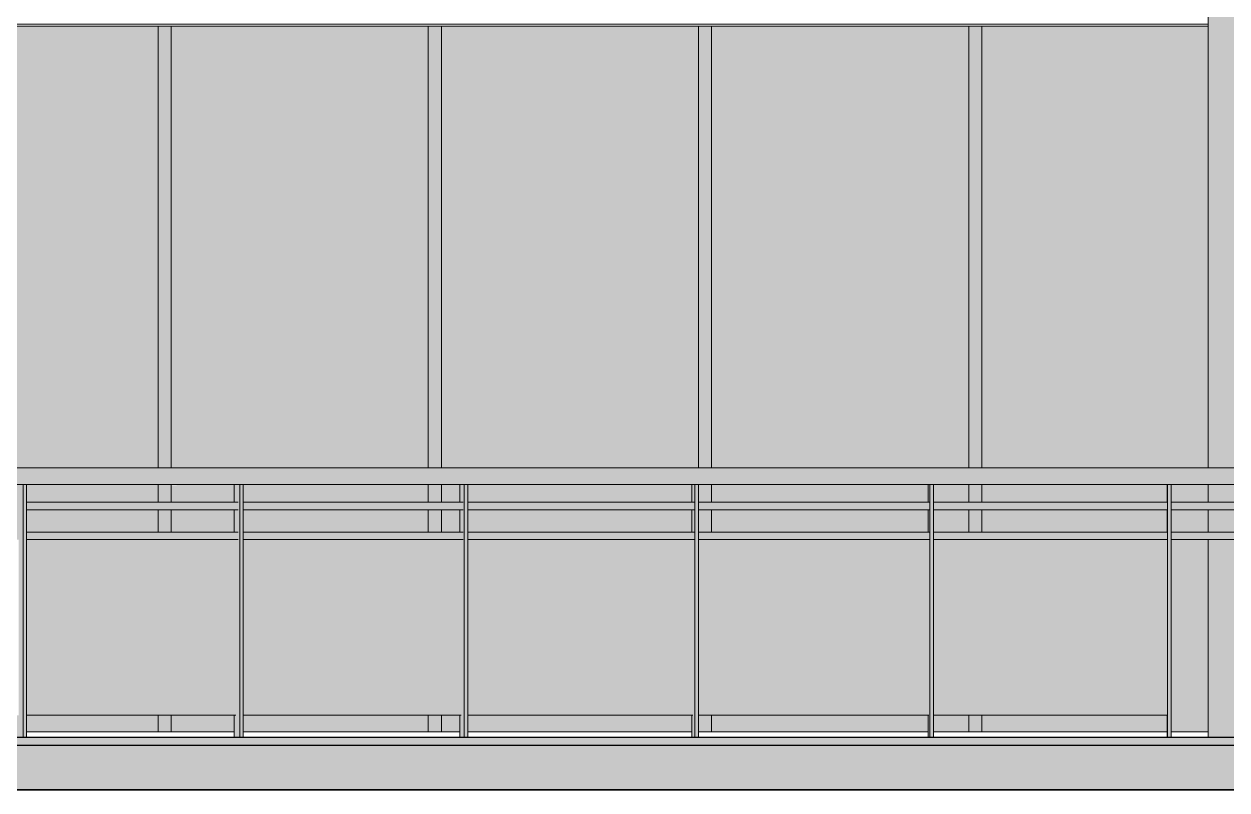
# Model space of a CAD drawing. Header units: inches. Extents: x -55396 to -733, y -290 to 853.
# Drawn here: x -12300.1 to -12139, y -6 to 96.5 of the extents above; entities that cross this region are included whole.
import ezdxf

# ---------------------------------------------------------------- set-up
doc = ezdxf.new("R2010")
doc.units = ezdxf.units.IN
doc.header["$MEASUREMENT"] = 0
for name, color, linetype, lineweight in [('A-FLOR', 192, 'Continuous', 9), ('A-FLOR-HRAL', 11, 'Continuous', 9), ('A-GLAZ-CURT', 52, 'Continuous', 9), ('A-GLAZ-CWMG', 51, 'Continuous', 9), ('C-BLDG-PADS', 91, 'Continuous', 9), ('C-TOPO', 7, 'Continuous', 9), ('S-BEAM', 12, 'Continuous', 9)]:
    doc.layers.add(name, color=color, linetype=linetype, lineweight=lineweight)

# ---------------------------------------------------------------- blocks, each defined once
blk = doc.blocks.new('Girt_C - 10_D-1180340-Section 6')
at = {"layer": 'S-BEAM'}
blk.add_line((-24528.39, 96.52), (-24248.89, 96.52), dxfattribs=at)
blk = doc.blocks.new('Railing - 2_ x 1_2_-V407-Section 6')
at = {"layer": 'A-FLOR-HRAL'}
for points in [[(-24408.19, 1), (-24407.57, 1), (-24407.57, 34.87), (-24408.48, 34.87), (-24408.48, 32.5), (-24407.79, 32.48), (-24407.79, 31.5), (-24408.48, 31.5), (-24408.48, 28.5), (-24407.79, 28.5), (-24407.79, 27.5), (-24408.19, 27.5), (-24408.19, 4), (-24408.48, 4), (-24408.48, 1)], [(-24407.57, 1), (-24407.12, 1), (-24407.12, 34.87), (-24407.57, 34.87), (-24407.57, 17.83)]]:
    blk.add_hatch(color=256, dxfattribs=at).paths.add_polyline_path(points, flags=0)
for p, q in [((-24407.57, 34.87), (-24408.48, 34.87)), ((-24408.48, 34.87), (-24408.48, 32.5)), ((-24407.12, 34.87), (-24407.57, 34.87)), ((-24407.57, 1), (-24407.57, 34.87)), ((-24407.12, 1), (-24407.12, 34.87)), ((-24408.48, 31.5), (-24408.48, 28.5)), ((-24408.48, 4), (-24408.48, 1))]:
    blk.add_line(p, q, dxfattribs=at)
blk = doc.blocks.new('Railing - 2_ 8_-V408-Section 6')
at = {"layer": 'A-FLOR-HRAL'}
blk.add_hatch(color=256, dxfattribs=at).paths.add_polyline_path([(-24379.09, 4), (-24379.09, 27.5), (-24407.12, 27.5), (-24407.12, 4), (-24394.03, 4)], flags=0)
blk.add_line((-24407.12, 4), (-24379.09, 4), dxfattribs=at)
blk = doc.blocks.new('Railing - 2_ x 1_2_-V409-Section 6')
at = {"layer": 'A-FLOR-HRAL'}
for points in [[(-24379.09, 1), (-24378.58, 1), (-24378.58, 34.87), (-24379.33, 34.87), (-24379.33, 32.5), (-24378.75, 32.48), (-24378.75, 31.5), (-24379.33, 31.5), (-24379.33, 28.5), (-24378.75, 28.5), (-24378.75, 27.5), (-24379.09, 27.5), (-24379.09, 4), (-24379.33, 4), (-24379.33, 1)], [(-24378.58, 1), (-24378.12, 1), (-24378.12, 34.87), (-24378.58, 34.87), (-24378.58, 17.83)]]:
    blk.add_hatch(color=256, dxfattribs=at).paths.add_polyline_path(points, flags=0)
for p, q in [((-24378.58, 34.87), (-24379.33, 34.87)), ((-24379.33, 34.87), (-24379.33, 32.5)), ((-24378.12, 34.87), (-24378.58, 34.87)), ((-24378.58, 1), (-24378.58, 34.87)), ((-24378.12, 1), (-24378.12, 34.87)), ((-24379.33, 31.5), (-24379.33, 28.5)), ((-24379.33, 4), (-24379.33, 1))]:
    blk.add_line(p, q, dxfattribs=at)
blk = doc.blocks.new('Railing - 2_ 8_-V410-Section 6')
at = {"layer": 'A-FLOR-HRAL'}
blk.add_hatch(color=256, dxfattribs=at).paths.add_polyline_path([(-24359.47, 4), (-24348.92, 4), (-24348.92, 27.5), (-24378.12, 27.5), (-24378.12, 4)], flags=0)
blk.add_line((-24378.12, 4), (-24348.92, 4), dxfattribs=at)
blk = doc.blocks.new('Railing - 2_ x 1_2_-V411-Section 6')
at = {"layer": 'A-FLOR-HRAL'}
for points in [[(-24348.92, 1), (-24348.52, 1), (-24348.52, 34.87), (-24349.11, 34.87), (-24349.11, 32.5), (-24348.66, 32.48), (-24348.66, 31.5), (-24349.11, 31.5), (-24349.11, 28.5), (-24348.66, 28.5), (-24348.66, 27.5), (-24348.92, 27.5), (-24348.92, 4), (-24349.11, 4), (-24349.11, 1)], [(-24348.52, 1), (-24348.05, 1), (-24348.05, 34.87), (-24348.52, 34.87), (-24348.52, 17.83)]]:
    blk.add_hatch(color=256, dxfattribs=at).paths.add_polyline_path(points, flags=0)
for p, q in [((-24348.52, 34.87), (-24349.11, 34.87)), ((-24349.11, 34.87), (-24349.11, 32.5)), ((-24348.05, 34.87), (-24348.52, 34.87)), ((-24348.52, 1), (-24348.52, 34.87)), ((-24348.05, 1), (-24348.05, 34.87)), ((-24349.11, 31.5), (-24349.11, 28.5)), ((-24349.11, 4), (-24349.11, 1))]:
    blk.add_line(p, q, dxfattribs=at)
blk = doc.blocks.new('Railing - 2_ 8_-V412-Section 6')
at = {"layer": 'A-FLOR-HRAL'}
blk.add_hatch(color=256, dxfattribs=at).paths.add_polyline_path([(-24348.05, 4), (-24317.91, 4), (-24317.91, 27.5), (-24348.05, 27.5), (-24348.05, 17.83)], flags=0)
blk.add_line((-24348.05, 4), (-24317.91, 4), dxfattribs=at)
blk = doc.blocks.new('Railing - 2_ x 1_2_-V413-Section 6')
at = {"layer": 'A-FLOR-HRAL'}
for points in [[(-24317.91, 1), (-24317.64, 1), (-24317.64, 34.87), (-24318.05, 34.87), (-24318.05, 32.5), (-24317.73, 32.48), (-24317.73, 31.5), (-24318.05, 31.5), (-24318.05, 28.5), (-24317.73, 28.5), (-24317.73, 27.5), (-24317.91, 27.5), (-24317.91, 4), (-24318.05, 4), (-24318.05, 1)], [(-24317.64, 1), (-24317.15, 1), (-24317.15, 34.87), (-24317.64, 34.87), (-24317.64, 17.83)]]:
    blk.add_hatch(color=256, dxfattribs=at).paths.add_polyline_path(points, flags=0)
for p, q in [((-24317.64, 34.87), (-24318.05, 34.87)), ((-24318.05, 34.87), (-24318.05, 32.5)), ((-24317.15, 34.87), (-24317.64, 34.87)), ((-24317.64, 1), (-24317.64, 34.87)), ((-24317.15, 1), (-24317.15, 34.87)), ((-24318.05, 31.5), (-24318.05, 28.5)), ((-24318.05, 4), (-24318.05, 1))]:
    blk.add_line(p, q, dxfattribs=at)
blk = doc.blocks.new('Railing - 2_ 8_-V414-Section 6')
at = {"layer": 'A-FLOR-HRAL'}
blk.add_hatch(color=256, dxfattribs=at).paths.add_polyline_path([(-24290.35, 4), (-24286.32, 4), (-24286.32, 27.5), (-24317.15, 27.5), (-24317.15, 4)], flags=0)
blk.add_line((-24317.15, 4), (-24286.32, 4), dxfattribs=at)
blk = doc.blocks.new('Railing - 2_ x 1_2_-V415-Section 6')
at = {"layer": 'A-FLOR-HRAL'}
for points in [[(-24286.32, 1), (-24286.16, 1), (-24286.22, 34.87), (-24286.4, 34.87), (-24286.4, 32.5), (-24286.22, 32.48), (-24286.22, 31.5), (-24286.4, 31.5), (-24286.4, 28.5), (-24286.22, 28.5), (-24286.22, 27.5), (-24286.32, 27.5), (-24286.4, 1)], [(-24286.16, 1), (-24285.67, 1), (-24285.67, 34.87), (-24286.16, 34.87), (-24286.16, 17.83)]]:
    blk.add_hatch(color=256, dxfattribs=at).paths.add_polyline_path(points, flags=0)
for p, q in [((-24286.16, 34.87), (-24286.4, 34.87)), ((-24286.4, 34.87), (-24286.4, 32.5)), ((-24285.67, 34.87), (-24286.16, 34.87)), ((-24286.16, 1), (-24286.16, 34.87)), ((-24285.67, 1), (-24285.67, 34.87)), ((-24286.4, 31.5), (-24286.4, 28.5)), ((-24286.4, 4), (-24286.4, 1))]:
    blk.add_line(p, q, dxfattribs=at)
blk = doc.blocks.new('Railing - 2_ 8_-V416-Section 6')
at = {"layer": 'A-FLOR-HRAL'}
blk.add_hatch(color=256, dxfattribs=at).paths.add_polyline_path([(-24255.79, 4), (-24254.39, 4), (-24254.39, 27.5), (-24285.67, 27.5), (-24285.67, 4)], flags=0)
blk.add_line((-24285.67, 4), (-24254.35, 4), dxfattribs=at)
blk = doc.blocks.new('Railing - 2_ x 1_2_-V417-Section 6')
at = {"layer": 'A-FLOR-HRAL'}
for points in [[(-24254.35, 1), (-24253.85, 1), (-24253.85, 34.87), (-24254.35, 34.87), (-24254.35, 17.83)], [(-24254.39, 1), (-24254.35, 1), (-24254.41, 1)]]:
    blk.add_hatch(color=256, dxfattribs=at).paths.add_polyline_path(points, flags=0)
for p, q in [((-24254.35, 34.87), (-24254.41, 34.87)), ((-24254.41, 34.87), (-24254.41, 32.5)), ((-24253.85, 34.87), (-24254.35, 34.87)), ((-24254.35, 1), (-24254.35, 34.87)), ((-24253.85, 1), (-24253.85, 34.87)), ((-24254.41, 31.5), (-24254.41, 28.5)), ((-24254.41, 4), (-24254.41, 1))]:
    blk.add_line(p, q, dxfattribs=at)
blk = doc.blocks.new('Railing - Railing-939582-Section 6')
at = {"layer": 'A-FLOR-HRAL'}
for points in [[(-24419.95, 36), (-24243.39, 36), (-24243.39, 37.12), (-24328.18, 37.12), (-24533.87, 37.12), (-24568.65, 37.11), (-24568.17, 37.01), (-24567.73, 36.8), (-24567.38, 36.46), (-24567.23, 36), (-24421.11, 36)], [(-24359.73, 34.87), (-24243.39, 34.93), (-24243.39, 36), (-24567.23, 36), (-24567.38, 35.54), (-24567.73, 35.2), (-24568.17, 34.99), (-24568.65, 34.89), (-24554.37, 34.88), (-24497.39, 34.88), (-24452.91, 34.87), (-24359.73, 34.87)]]:
    blk.add_hatch(color=256, dxfattribs=at).paths.add_polyline_path(points, flags=0)
h = blk.add_hatch(color=256, dxfattribs=at)
h.paths.add_polyline_path([(-24568.34, 31.5), (-24563.3, 31.5), (-24563.3, 32.5), (-24568.34, 32.5)], flags=0)
h.paths.add_polyline_path([(-24562.53, 31.5), (-24547.46, 31.5), (-24547.46, 32.5), (-24562.65, 32.48), (-24562.65, 31.5)], flags=0)
h.paths.add_polyline_path([(-24243.39, 31.5), (-24243.39, 32.5), (-24253.85, 32.48), (-24253.85, 31.5), (-24247.15, 31.5)], flags=0)
h.paths.add_polyline_path([(-24546.81, 31.5), (-24529.25, 31.5), (-24529.25, 32.5), (-24546.81, 32.48), (-24546.81, 31.9)], flags=0)
h.paths.add_polyline_path([(-24254.37, 31.5), (-24254.37, 32.5), (-24285.67, 32.48), (-24285.67, 31.5), (-24255.79, 31.5)], flags=0)
h.paths.add_polyline_path([(-24527.28, 31.5), (-24508.78, 31.5), (-24508.78, 32.5), (-24528.58, 32.48), (-24528.58, 31.5)], flags=0)
h.paths.add_polyline_path([(-24508.1, 31.5), (-24486.2, 31.5), (-24486.2, 32.5), (-24508.1, 32.48), (-24508.1, 31.77)], flags=0)
h.paths.add_polyline_path([(-24286.22, 31.5), (-24286.22, 32.5), (-24317.15, 32.48), (-24317.15, 31.5), (-24290.35, 31.5)], flags=0)
h.paths.add_polyline_path([(-24482.66, 31.5), (-24461.73, 31.5), (-24461.73, 32.5), (-24485.53, 32.48), (-24485.53, 31.5)], flags=0)
h.paths.add_polyline_path([(-24321.31, 31.5), (-24317.73, 31.5), (-24317.73, 32.5), (-24348.05, 32.48), (-24348.05, 31.5), (-24324.91, 31.5)], flags=0)
h.paths.add_polyline_path([(-24461.04, 31.5), (-24435.5, 31.5), (-24435.5, 32.5), (-24461.04, 32.48), (-24461.04, 32.36)], flags=0)
h.paths.add_polyline_path([(-24434.84, 31.5), (-24407.79, 31.5), (-24407.79, 32.5), (-24434.84, 32.48), (-24434.84, 32.07)], flags=0)
h.paths.add_polyline_path([(-24348.66, 31.5), (-24348.66, 32.5), (-24378.12, 32.48), (-24378.12, 31.5), (-24350.83, 31.5)], flags=0)
h.paths.add_polyline_path([(-24407.12, 31.5), (-24378.75, 31.5), (-24378.75, 32.5), (-24407.12, 32.48)], flags=0)
h = blk.add_hatch(color=256, dxfattribs=at)
h.paths.add_polyline_path([(-24568.34, 27.5), (-24563.3, 27.5), (-24563.3, 28.5), (-24568.34, 28.5)], flags=0)
h.paths.add_polyline_path([(-24407.79, 27.5), (-24407.79, 28.5), (-24434.84, 28.5), (-24434.84, 27.5), (-24411.31, 27.5)], flags=0)
h.paths.add_polyline_path([(-24549.64, 27.5), (-24547.46, 27.5), (-24547.46, 28.5), (-24562.65, 28.48), (-24562.65, 27.5), (-24556.29, 27.5)], flags=0)
h.paths.add_polyline_path([(-24395.52, 27.5), (-24378.75, 27.5), (-24378.75, 28.5), (-24407.12, 28.49), (-24407.12, 27.5)], flags=0)
h.paths.add_polyline_path([(-24243.39, 27.5), (-24243.39, 28.5), (-24253.85, 28.5), (-24253.85, 27.5)], flags=0)
h.paths.add_polyline_path([(-24254.37, 27.5), (-24254.37, 28.5), (-24285.67, 28.5), (-24285.67, 27.5), (-24255.79, 27.5)], flags=0)
h.paths.add_polyline_path([(-24535.13, 27.5), (-24529.25, 27.5), (-24529.25, 28.5), (-24546.81, 28.5), (-24546.81, 27.5), (-24542.58, 27.5)], flags=0)
h.paths.add_polyline_path([(-24441.19, 27.5), (-24435.5, 27.5), (-24435.5, 28.5), (-24461.04, 28.5), (-24461.04, 27.5), (-24445.86, 27.5)], flags=0)
h.paths.add_polyline_path([(-24378.12, 27.5), (-24348.66, 27.5), (-24348.66, 28.5), (-24378.12, 28.5), (-24378.12, 27.6)], flags=0)
h.paths.add_polyline_path([(-24519.07, 27.5), (-24508.78, 27.5), (-24508.78, 28.5), (-24528.58, 28.5), (-24528.58, 27.5), (-24527.28, 27.5)], flags=0)
h.paths.add_polyline_path([(-24286.22, 27.5), (-24286.22, 28.5), (-24317.15, 28.5), (-24317.15, 27.5), (-24290.35, 27.5)], flags=0)
h.paths.add_polyline_path([(-24508.1, 27.5), (-24486.2, 27.5), (-24486.2, 28.5), (-24508.1, 28.5), (-24508.1, 27.6)], flags=0)
h.paths.add_polyline_path([(-24321.31, 27.5), (-24317.73, 27.5), (-24317.73, 28.5), (-24348.05, 28.5), (-24348.05, 27.5), (-24324.91, 27.5)], flags=0)
h.paths.add_polyline_path([(-24463.14, 27.5), (-24461.73, 27.5), (-24461.73, 28.5), (-24485.53, 28.5), (-24485.53, 27.5), (-24472.73, 27.5)], flags=0)
for p, q in [((-24407.13, 32.5), (-24378.77, 32.5)), ((-24378.14, 32.5), (-24348.67, 32.5)), ((-24348.05, 32.5), (-24317.74, 32.5)), ((-24317.16, 32.5), (-24286.17, 32.5)), ((-24285.67, 32.5), (-24254.35, 32.5)), ((-24253.85, 32.5), (-24243.39, 32.5)), ((-24378.77, 31.5), (-24407.13, 31.5)), ((-24348.67, 31.5), (-24378.14, 31.5)), ((-24317.74, 31.5), (-24348.05, 31.5)), ((-24286.17, 31.5), (-24317.16, 31.5)), ((-24254.35, 31.5), (-24285.67, 31.5)), ((-24243.39, 31.5), (-24253.85, 31.5)), ((-24407.13, 28.5), (-24378.77, 28.5)), ((-24378.77, 27.5), (-24407.13, 27.5)), ((-24378.14, 28.5), (-24348.67, 28.5)), ((-24348.67, 27.5), (-24378.14, 27.5)), ((-24348.05, 28.5), (-24317.74, 28.5)), ((-24317.74, 27.5), (-24348.05, 27.5)), ((-24317.16, 28.5), (-24286.17, 28.5)), ((-24286.17, 27.5), (-24317.16, 27.5)), ((-24285.67, 28.5), (-24254.35, 28.5)), ((-24254.35, 27.5), (-24285.67, 27.5)), ((-24253.85, 28.5), (-24243.39, 28.5)), ((-24243.39, 27.5), (-24253.85, 27.5))]:
    blk.add_line(p, q, dxfattribs=at)
at = {"layer": 'A-FLOR-HRAL', "flags": 128}
for points in [[(-24243.39, 37.12), (-24255.39, 37.12), (-24267.38, 37.12), (-24279.34, 37.12), (-24291.26, 37.12), (-24303.12, 37.12), (-24314.92, 37.12), (-24326.65, 37.12), (-24338.27, 37.12), (-24349.8, 37.12), (-24361.2, 37.12), (-24372.48, 37.12), (-24383.61, 37.12), (-24394.58, 37.12), (-24405.39, 37.12), (-24416.01, 37.12)], [(-24243.39, 34.87), (-24255.39, 34.87), (-24267.38, 34.87), (-24279.34, 34.87), (-24291.26, 34.87), (-24303.12, 34.87), (-24314.92, 34.87), (-24326.65, 34.87), (-24338.27, 34.87), (-24349.8, 34.87), (-24361.2, 34.87), (-24372.48, 34.87), (-24383.61, 34.87), (-24394.58, 34.87), (-24405.39, 34.87), (-24416.01, 34.87)]]:
    blk.add_lwpolyline(points, dxfattribs=at)
for name in ['Railing - 2_ x 1_2_-V407-Section 6', 'Railing - 2_ x 1_2_-V409-Section 6', 'Railing - 2_ x 1_2_-V411-Section 6', 'Railing - 2_ x 1_2_-V413-Section 6', 'Railing - 2_ x 1_2_-V415-Section 6', 'Railing - 2_ x 1_2_-V417-Section 6', 'Railing - 2_ 8_-V408-Section 6', 'Railing - 2_ 8_-V410-Section 6', 'Railing - 2_ 8_-V412-Section 6', 'Railing - 2_ 8_-V414-Section 6', 'Railing - 2_ 8_-V416-Section 6']:
    blk.add_blockref(name, (0, 0))
blk = doc.blocks.new('columns and girder2 - one-V457-Section 6')
at = {"layer": 'S-BEAM'}
h = blk.add_hatch(color=256, dxfattribs=at)
h.paths.add_polyline_path([(-24243.77, 1), (-24243.77, 27.5), (-24248.89, 27.5), (-24248.89, 1)], flags=0)
h.paths.add_polyline_path([(-24243.02, 1), (-24238.89, 1), (-24238.89, 27.5), (-24243.02, 27.5), (-24243.02, 17.83)], flags=0)
h.paths.add_polyline_path([(-24243.02, 28.5), (-24238.89, 28.5), (-24238.89, 31.5), (-24243.02, 31.5)], flags=0)
h.paths.add_polyline_path([(-24248.89, 28.5), (-24243.77, 28.5), (-24243.77, 31.5), (-24248.89, 31.5)], flags=0)
h.paths.add_polyline_path([(-24248.25, 32.5), (-24243.77, 32.5), (-24243.77, 34.87), (-24243.02, 34.87), (-24243.02, 32.5), (-24238.89, 32.5), (-24238.89, 34.87), (-24248.89, 34.88), (-24248.89, 32.5)], flags=0)
h.paths.add_polyline_path([(-24243.39, 37.12), (-24238.89, 37.12), (-24238.89, 118.85), (-24248.89, 118.85), (-24248.89, 37.12), (-24243.77, 37.12)], flags=0)
for p, q in [((-24248.89, 118.85), (-24248.89, 37.12)), ((-24248.89, 34.91), (-24248.89, 32.5)), ((-24248.89, 31.5), (-24248.89, 28.5)), ((-24248.89, 27.5), (-24248.89, 1))]:
    blk.add_line(p, q, dxfattribs=at)
blk = doc.blocks.new('System Panel - Interior Glazing-V469-Section 6')
at = {"layer": 'A-GLAZ-CURT'}
h = blk.add_hatch(color=256, dxfattribs=at)
h.paths.add_polyline_path([(-24389.52, 1.75), (-24389.52, 4), (-24407.12, 4), (-24407.12, 1.75), (-24394.03, 1.75)], flags=0)
h.paths.add_polyline_path([(-24423.95, 1.75), (-24408.48, 1.75), (-24408.48, 4), (-24423.95, 4)], flags=0)
h.paths.add_polyline_path([(-24395.52, 28.5), (-24389.52, 28.5), (-24389.52, 31.5), (-24407.12, 31.5), (-24407.12, 28.5), (-24402.67, 28.5)], flags=0)
h.paths.add_polyline_path([(-24423.95, 28.5), (-24408.48, 28.5), (-24408.48, 31.5), (-24423.95, 31.5)], flags=0)
h.paths.add_polyline_path([(-24391.62, 32.5), (-24389.52, 32.5), (-24389.52, 34.88), (-24423.95, 34.88), (-24423.95, 32.5), (-24408.48, 32.5), (-24408.48, 34.87), (-24407.12, 34.87), (-24407.12, 32.5), (-24391.68, 32.5)], flags=0)
h.paths.add_polyline_path([(-24419.7, 37.11), (-24389.52, 37.12), (-24389.52, 96.25), (-24423.95, 96.25), (-24423.95, 37.11), (-24419.95, 37.11)], flags=0)
for p, q in [((-24389.52, 96.25), (-24423.95, 96.25)), ((-24423.95, 1.75), (-24408.48, 1.75)), ((-24407.12, 1.75), (-24389.52, 1.75))]:
    blk.add_line(p, q, dxfattribs=at)
blk = doc.blocks.new('System Panel - Interior Glazing-V470-Section 6')
at = {"layer": 'A-GLAZ-CURT'}
h = blk.add_hatch(color=256, dxfattribs=at)
h.paths.add_polyline_path([(-24378.12, 1.75), (-24353.33, 1.75), (-24353.33, 4), (-24378.12, 4)], flags=0)
h.paths.add_polyline_path([(-24387.77, 1.75), (-24379.33, 1.75), (-24379.33, 4), (-24387.77, 4)], flags=0)
h.paths.add_polyline_path([(-24371.42, 28.5), (-24353.33, 28.5), (-24353.33, 31.5), (-24378.12, 31.5), (-24378.12, 28.5), (-24376.75, 28.5)], flags=0)
h.paths.add_polyline_path([(-24385.39, 28.5), (-24379.33, 28.5), (-24379.33, 31.5), (-24387.77, 31.5), (-24387.77, 28.5)], flags=0)
h.paths.add_polyline_path([(-24359.1, 32.5), (-24353.33, 32.5), (-24353.33, 34.88), (-24387.77, 34.79), (-24387.77, 32.5), (-24379.33, 32.5), (-24379.33, 34.87), (-24378.12, 34.87), (-24378.12, 32.5), (-24359.21, 32.5)], flags=0)
h.paths.add_polyline_path([(-24376.47, 37.12), (-24353.33, 37.13), (-24353.33, 96.25), (-24387.77, 96.25), (-24387.77, 37.12), (-24376.75, 37.12)], flags=0)
for p, q in [((-24353.33, 96.25), (-24387.77, 96.25)), ((-24387.77, 1.75), (-24379.33, 1.75)), ((-24378.12, 1.75), (-24353.33, 1.75))]:
    blk.add_line(p, q, dxfattribs=at)
blk = doc.blocks.new('System Panel - Interior Glazing-V471-Section 6')
at = {"layer": 'A-GLAZ-CURT'}
h = blk.add_hatch(color=256, dxfattribs=at)
h.paths.add_polyline_path([(-24324.91, 1.75), (-24318.05, 1.75), (-24318.05, 4), (-24348.05, 4), (-24348.05, 1.75)], flags=0)
h.paths.add_polyline_path([(-24351.58, 1.75), (-24349.11, 1.75), (-24349.11, 4), (-24351.58, 4)], flags=0)
h.paths.add_polyline_path([(-24342.19, 28.5), (-24318.05, 28.5), (-24318.05, 31.5), (-24348.05, 31.5), (-24348.05, 28.5), (-24346.64, 28.5)], flags=0)
h.paths.add_polyline_path([(-24351.58, 28.5), (-24349.11, 28.5), (-24349.11, 31.5), (-24351.58, 31.5)], flags=0)
h.paths.add_polyline_path([(-24317.15, 28.5), (-24317.14, 28.5), (-24317.15, 31.5)], flags=0)
h.paths.add_polyline_path([(-24321.31, 32.5), (-24318.05, 32.5), (-24318.05, 34.87), (-24317.15, 34.87), (-24317.15, 34.88), (-24351.58, 34.86), (-24351.58, 32.5), (-24349.11, 32.5), (-24349.11, 34.87), (-24348.05, 34.87), (-24348.05, 32.5), (-24321.61, 32.5)], flags=0)
h.paths.add_polyline_path([(-24350.42, 37.1), (-24317.14, 37.12), (-24317.14, 96.25), (-24351.58, 96.25), (-24351.58, 37.11), (-24350.83, 37.1)], flags=0)
for p, q in [((-24317.14, 96.25), (-24351.58, 96.25)), ((-24351.58, 1.75), (-24349.11, 1.75)), ((-24348.05, 1.75), (-24318.05, 1.75))]:
    blk.add_line(p, q, dxfattribs=at)
blk = doc.blocks.new('System Panel - Interior Glazing-V472-Section 6')
at = {"layer": 'A-GLAZ-CURT'}
h = blk.add_hatch(color=256, dxfattribs=at)
h.paths.add_polyline_path([(-24280.95, 1.75), (-24280.95, 4), (-24285.67, 4), (-24285.67, 1.75)], flags=0)
h.paths.add_polyline_path([(-24290.35, 1.75), (-24286.4, 1.75), (-24286.4, 4), (-24315.39, 4), (-24315.39, 1.75)], flags=0)
h.paths.add_polyline_path([(-24298.99, 28.5), (-24286.4, 28.5), (-24286.4, 31.5), (-24315.39, 31.5), (-24315.39, 28.5), (-24307.63, 28.5)], flags=0)
h.paths.add_polyline_path([(-24285.67, 28.5), (-24280.95, 28.5), (-24280.95, 31.5), (-24285.67, 31.5)], flags=0)
h.paths.add_polyline_path([(-24281.9, 32.5), (-24280.95, 32.5), (-24280.95, 34.88), (-24315.39, 34.88), (-24315.39, 32.5), (-24286.4, 32.5), (-24286.4, 34.87), (-24285.67, 34.87), (-24285.67, 32.5), (-24281.96, 32.5)], flags=0)
h.paths.add_polyline_path([(-24304.15, 37.12), (-24280.95, 37.12), (-24280.95, 96.25), (-24315.39, 96.25), (-24315.39, 37.12), (-24307.41, 37.12)], flags=0)
for p, q in [((-24280.95, 96.25), (-24315.39, 96.25)), ((-24315.39, 1.75), (-24286.4, 1.75)), ((-24285.67, 1.75), (-24280.95, 1.75))]:
    blk.add_line(p, q, dxfattribs=at)
blk = doc.blocks.new('System Panel - Interior Glazing-V473-Section 6')
at = {"layer": 'A-GLAZ-CURT'}
h = blk.add_hatch(color=256, dxfattribs=at)
h.paths.add_polyline_path([(-24255.79, 1.75), (-24254.41, 1.75), (-24254.41, 4), (-24279.2, 4), (-24279.2, 1.75)], flags=0)
h.paths.add_polyline_path([(-24253.85, 1.75), (-24248.89, 1.75), (-24248.89, 27.5), (-24253.85, 27.5), (-24253.85, 17.83)], flags=0)
h.paths.add_polyline_path([(-24279.2, 28.5), (-24254.41, 28.5), (-24254.41, 31.5), (-24279.2, 31.5)], flags=0)
h.paths.add_polyline_path([(-24253.85, 28.5), (-24248.89, 28.5), (-24248.89, 31.5), (-24253.85, 31.5)], flags=0)
h.paths.add_polyline_path([(-24268.4, 32.5), (-24254.41, 32.5), (-24254.35, 34.87), (-24253.85, 34.87), (-24253.85, 32.5), (-24248.89, 32.5), (-24248.89, 34.89), (-24279.2, 34.88), (-24279.2, 32.5), (-24268.5, 32.5)], flags=0)
h.paths.add_polyline_path([(-24261.89, 37.11), (-24248.89, 37.19), (-24248.89, 96.25), (-24279.2, 96.25), (-24279.2, 37.12), (-24262.53, 37.11)], flags=0)
for p, q in [((-24248.89, 96.25), (-24279.2, 96.25)), ((-24279.2, 1.75), (-24254.41, 1.75)), ((-24253.85, 1.75), (-24248.89, 1.75))]:
    blk.add_line(p, q, dxfattribs=at)
blk = doc.blocks.new('Rectangular Mullion - Interior 1_75_ x 4_5_-V514-Section 6')
at = {"layer": 'A-GLAZ-CWMG'}
h = blk.add_hatch(color=256, dxfattribs=at)
h.paths.add_polyline_path([(-24387.77, 1.75), (-24387.77, 4), (-24389.52, 4), (-24389.52, 1.75)], flags=0)
h.paths.add_polyline_path([(-24387.77, 28.5), (-24387.77, 31.5), (-24389.52, 31.5), (-24389.52, 28.5)], flags=0)
h.paths.add_polyline_path([(-24389.21, 32.5), (-24387.77, 32.5), (-24387.84, 34.88), (-24389.52, 34.84), (-24389.52, 32.5), (-24389.39, 32.5)], flags=0)
h.paths.add_polyline_path([(-24389.46, 37.12), (-24387.77, 37.18), (-24387.77, 96.25), (-24389.52, 96.25), (-24389.52, 37.12)], flags=0)
for p, q in [((-24389.52, 96.25), (-24387.77, 96.25)), ((-24389.52, 96.25), (-24389.52, 37.1)), ((-24387.77, 37.1), (-24387.77, 96.25)), ((-24389.52, 34.89), (-24389.52, 32.5)), ((-24387.77, 32.5), (-24387.77, 34.88)), ((-24389.52, 31.5), (-24389.52, 28.5)), ((-24387.77, 28.5), (-24387.77, 31.5)), ((-24389.52, 4), (-24389.52, 1.75)), ((-24387.77, 1.75), (-24387.77, 4)), ((-24387.77, 1.75), (-24389.52, 1.75))]:
    blk.add_line(p, q, dxfattribs=at)
blk = doc.blocks.new('Rectangular Mullion - Interior 1_75_ x 4_5_-V515-Section 6')
at = {"layer": 'A-GLAZ-CWMG'}
h = blk.add_hatch(color=256, dxfattribs=at)
h.paths.add_polyline_path([(-24351.58, 1.75), (-24351.58, 4), (-24353.33, 4), (-24353.33, 1.75)], flags=0)
h.paths.add_polyline_path([(-24351.58, 28.5), (-24351.58, 31.5), (-24353.33, 31.5), (-24353.33, 28.5)], flags=0)
h.paths.add_polyline_path([(-24353.33, 32.5), (-24351.58, 32.5), (-24351.58, 34.88), (-24353.33, 34.88)], flags=0)
h.paths.add_polyline_path([(-24351.58, 37.11), (-24351.58, 96.25), (-24353.33, 96.25), (-24353.33, 37.12), (-24352.44, 37.12)], flags=0)
for p, q in [((-24353.33, 96.25), (-24351.58, 96.25)), ((-24353.33, 96.25), (-24353.33, 37.12)), ((-24351.58, 37.1), (-24351.58, 96.25)), ((-24353.33, 34.88), (-24353.33, 32.5)), ((-24351.58, 32.5), (-24351.58, 34.88)), ((-24353.33, 31.5), (-24353.33, 28.5)), ((-24351.58, 28.5), (-24351.58, 31.5)), ((-24353.33, 4), (-24353.33, 1.75)), ((-24351.58, 1.75), (-24351.58, 4)), ((-24351.58, 1.75), (-24353.33, 1.75))]:
    blk.add_line(p, q, dxfattribs=at)
blk = doc.blocks.new('Rectangular Mullion - Interior 1_75_ x 4_5_-V516-Section 6')
at = {"layer": 'A-GLAZ-CWMG'}
h = blk.add_hatch(color=256, dxfattribs=at)
h.paths.add_polyline_path([(-24315.39, 1.75), (-24315.39, 4), (-24317.14, 4), (-24317.14, 1.75)], flags=0)
h.paths.add_polyline_path([(-24317.14, 28.5), (-24315.39, 28.5), (-24315.39, 31.5), (-24317.14, 31.5)], flags=0)
h.paths.add_polyline_path([(-24317.14, 32.5), (-24315.39, 32.5), (-24315.39, 34.88), (-24317.14, 34.87)], flags=0)
h.paths.add_polyline_path([(-24317.14, 37.12), (-24315.39, 37.12), (-24315.39, 96.25), (-24317.14, 96.25), (-24317.14, 37.12)], flags=0)
for p, q in [((-24317.14, 96.25), (-24315.39, 96.25)), ((-24317.14, 96.25), (-24317.14, 37.12)), ((-24315.39, 37.12), (-24315.39, 96.25)), ((-24317.14, 34.89), (-24317.14, 32.5)), ((-24315.39, 32.5), (-24315.39, 34.89)), ((-24317.14, 31.5), (-24317.14, 28.5)), ((-24315.39, 28.5), (-24315.39, 31.5)), ((-24317.14, 4), (-24317.14, 1.75)), ((-24315.39, 1.75), (-24315.39, 4)), ((-24315.39, 1.75), (-24317.14, 1.75))]:
    blk.add_line(p, q, dxfattribs=at)
blk = doc.blocks.new('Rectangular Mullion - Interior 1_75_ x 4_5_-V517-Section 6')
at = {"layer": 'A-GLAZ-CWMG'}
h = blk.add_hatch(color=256, dxfattribs=at)
h.paths.add_polyline_path([(-24279.2, 1.75), (-24279.2, 4), (-24280.95, 4), (-24280.95, 1.75)], flags=0)
h.paths.add_polyline_path([(-24280.95, 28.5), (-24279.2, 28.5), (-24279.2, 31.5), (-24280.95, 31.5)], flags=0)
h.paths.add_polyline_path([(-24280.95, 32.5), (-24279.2, 32.5), (-24279.2, 34.88), (-24280.95, 34.88)], flags=0)
h.paths.add_polyline_path([(-24280.95, 37.12), (-24279.2, 37.12), (-24279.2, 96.25), (-24280.95, 96.25), (-24280.95, 37.37)], flags=0)
for p, q in [((-24280.95, 96.25), (-24279.2, 96.25)), ((-24280.95, 96.25), (-24280.95, 37.1)), ((-24279.2, 37.12), (-24279.2, 96.25)), ((-24280.95, 34.9), (-24280.95, 32.5)), ((-24279.2, 32.5), (-24279.2, 34.88)), ((-24280.95, 31.5), (-24280.95, 28.5)), ((-24279.2, 28.5), (-24279.2, 31.5)), ((-24280.95, 4), (-24280.95, 1.75)), ((-24279.2, 1.75), (-24279.2, 4)), ((-24279.2, 1.75), (-24280.95, 1.75))]:
    blk.add_line(p, q, dxfattribs=at)

msp = doc.modelspace()

# ---------------------------------------------------------------- hatches: boundary and pattern name
at = {"layer": 'A-FLOR'}
msp.add_hatch(color=256, dxfattribs=at).paths.add_polyline_path([(-11630.01, 0), (-10800.36, 0), (-10800.36, 1), (-12461.5, 1), (-12461.5, 0), (-11664.57, 0)], flags=0)
at = {"layer": 'C-BLDG-PADS'}
h = msp.add_hatch(dxfattribs=at)
h.set_pattern_fill('FP_28', color=256, style=0, pattern_type=2)
h.set_pattern_definition([(50, (-38141.46, 98.42), (55.0854, -4.81984), [5.76, -63.36]), (355, (-38141.46, 98.42), (-10.65569, 57.76853), [4.608, -50.688]), (100.451, (-38136.87, 98.02), (44.42947, 52.94866), [4.895, -53.848]), (46.184, (-38141.46, 113.78), (81.96444, -12.71212), [8.64, -95.04]), (96.636, (-38134.63, 112.72), (71.7815, 74.81238), [7.343, -80.772]), (351.184, (-38141.46, 113.78), (71.78195, 74.81243), [6.912, -76.032]), (21, (-38133.78, 109.94), (45.84207, -30.92146), [5.76, -63.36]), (326, (-38133.78, 109.94), (18.68706, 55.69148), [4.608, -50.688]), (71.451, (-38129.96, 107.363), (64.52891, 24.77011), [4.895, -53.848]), (37.5, (-38141.46, 98.42), (0.933895, 25.566816), [2.534, -47.539, 2.534, -48.922, -50.88]), (37.5, (-38141.46, 98.42), (0.933895, 25.566816), [-101.53, 2.534, -48.346]), (7.5, (-38141.46, 98.42), (20.20404, 30.291303), [2.534, -26.803, 2.534, -46.387, -19.392]), (7.5, (-38141.46, 98.42), (20.20404, 30.291303), [-78.259, 2.534, -16.858]), (327.5, (-38158.586, 98.42), (40.997785, -1.732403), [2.534, -16.666, 2.534, -57.37, -79.488]), (327.5, (-38158.586, 98.42), (40.997785, -1.732403), [-79.104, 2.534, -76.954]), (317.5, (-38166.266, 98.42), (44.788883, 7.68784), [2.534, -22.426, 2.534, -37.248, -56.448]), (317.5, (-38166.266, 98.42), (44.788883, 7.68784), [-64.742, 2.534, -53.914])])
h.paths.add_polyline_path([(-14166, -6), (-9958.75, -6), (-9958.75, 0), (-14166, 0), (-14166, -1.7)], flags=0)

# ---------------------------------------------------------------- linework, layer by layer
at = {"layer": 'A-FLOR', "lineweight": 25}
for p, q in [((-10800.36, 1), (-12461.5, 1)), ((-12461.5, 0), (-10800.36, 0))]:
    msp.add_line(p, q, dxfattribs=at)
at = {"layer": 'C-BLDG-PADS'}
for p, q in [((-9958.75, 0), (-14163.25, 0)), ((-14166, -6), (-9958.75, -6))]:
    msp.add_line(p, q, dxfattribs=at)
at = {"layer": 'C-TOPO', "lineweight": 35}
msp.add_line((-12631.64, -6.01), (-10274.48, -6.01), dxfattribs=at)
at = {"layer": 'C-TOPO'}
msp.add_line((-12631.64, -6.01), (-10274.48, -6.01), dxfattribs=at)

# ---------------------------------------------------------------- block references
at = {"layer": 'A-FLOR-HRAL'}
msp.add_blockref('Railing - Railing-939582-Section 6', (12107.39, 0), dxfattribs=at)
at = {"layer": 'A-GLAZ-CURT'}
for name in ['System Panel - Interior Glazing-V469-Section 6', 'System Panel - Interior Glazing-V470-Section 6', 'System Panel - Interior Glazing-V471-Section 6', 'System Panel - Interior Glazing-V472-Section 6', 'System Panel - Interior Glazing-V473-Section 6']:
    msp.add_blockref(name, (12107.39, 0), dxfattribs=at)
at = {"layer": 'A-GLAZ-CWMG'}
for name in ['Rectangular Mullion - Interior 1_75_ x 4_5_-V514-Section 6', 'Rectangular Mullion - Interior 1_75_ x 4_5_-V515-Section 6', 'Rectangular Mullion - Interior 1_75_ x 4_5_-V516-Section 6', 'Rectangular Mullion - Interior 1_75_ x 4_5_-V517-Section 6']:
    msp.add_blockref(name, (12107.39, 0), dxfattribs=at)
at = {"layer": 'S-BEAM'}
for name in ['columns and girder2 - one-V457-Section 6', 'Girt_C - 10_D-1180340-Section 6']:
    msp.add_blockref(name, (12107.39, 0), dxfattribs=at)

doc.saveas('drawing.dxf')
